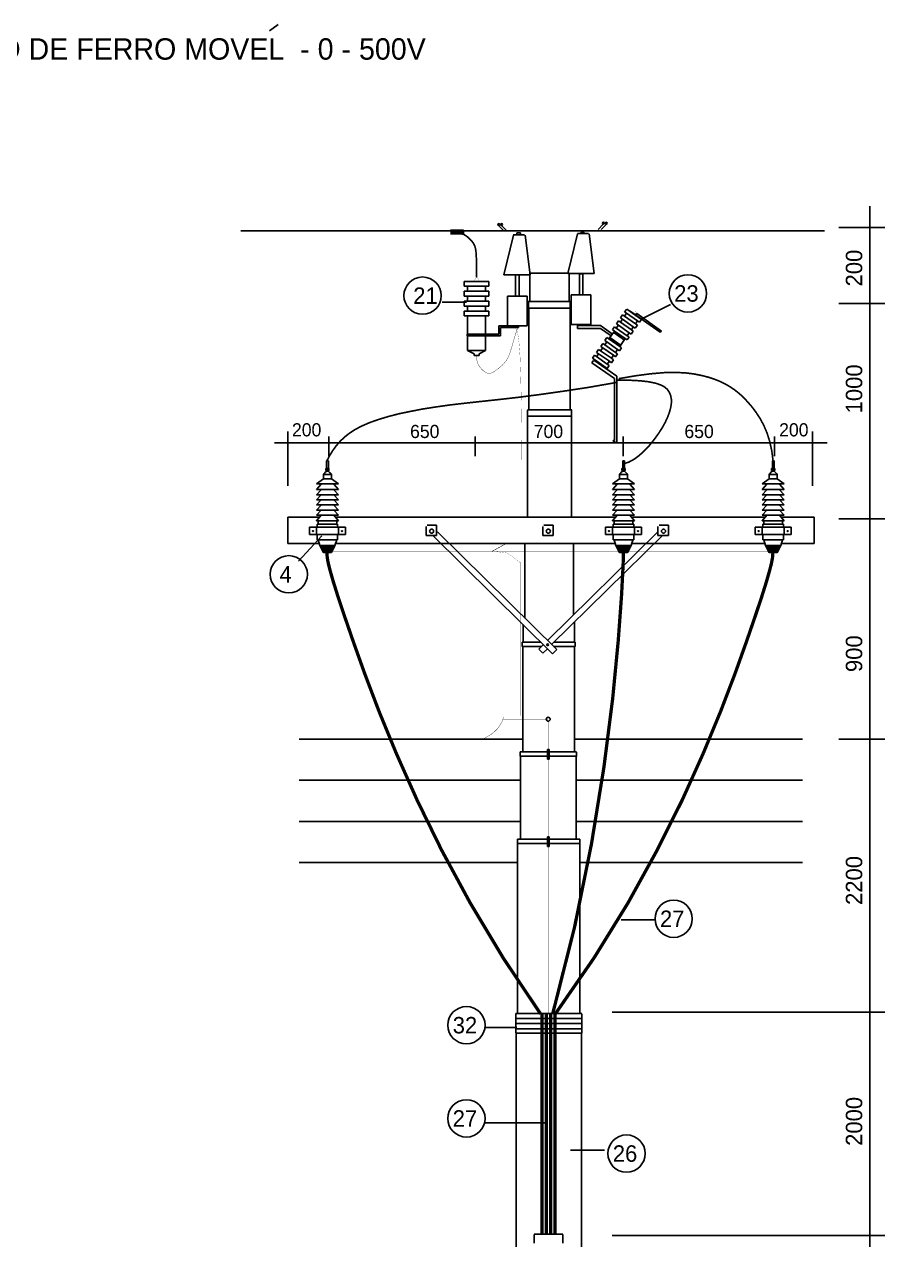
# Model space of a CAD drawing. Extents: x 0.013 to 0.842, y 0.009 to 0.544.
# Drawn here: x 0.3046 to 0.383, y 0.2001 to 0.3109 of the extents above; entities that cross this region are included whole.
import ezdxf

# ---------------------------------------------------------------- set-up
doc = ezdxf.new("R2010")
doc.units = 0
doc.header["$LTSCALE"] = 250
doc.header["$MEASUREMENT"] = 0
doc.linetypes.add('DASHDOT', pattern=[1, 0.5, -0.25, 0, -0.25])
doc.layers.add('DETALHES-DIVERSOS', color=7, linetype='CONTINUOUS')
doc.styles.add('ROMANS', font='TXT', dxfattribs={"height": 100})

# ---------------------------------------------------------------- blocks, each defined once
blk = doc.blocks.new('MUFLA')
at = {"layer": 'DETALHES-DIVERSOS'}
for p, q in [((76551, 92266), (76595, 92266)), ((76551, 92242), (76551, 92266)), ((76595, 92242), (76551, 92242)), ((76563, 92370), (76563, 92266)), ((76587, 92370), (76563, 92370)), ((76563, 92266), (76587, 92266)), ((76563, 92242), (76563, 92231)), ((76568, 92242), (76568, 92266)), ((76582, 92242), (76582, 92266)), ((76587, 92266), (76587, 92370)), ((76587, 92231), (76587, 92242)), ((76595, 92266), (76595, 92242)), ((76520, 92129), (76425, 92058)), ((76520, 92187), (76520, 92129)), ((76520, 92186), (76628, 92186)), ((76520, 92129), (76628, 92129)), ((76563, 92231), (76587, 92231)), ((76628, 92185), (76628, 92129)), ((76628, 92129), (76724, 92058)), ((76724, 92058), (76425, 92058)), ((76488, 92057), (76425, 91982)), ((76425, 91982), (76724, 91982)), ((76487, 91981), (76425, 91911)), ((76724, 91911), (76425, 91911)), ((76661, 92057), (76724, 91982)), ((76661, 91981), (76724, 91911)), ((76487, 91911), (76425, 91843)), ((76488, 91843), (76425, 91775)), ((76425, 91843), (76724, 91843)), ((76724, 91775), (76425, 91775)), ((76487, 91774), (76425, 91706)), ((76660, 91843), (76724, 91775)), ((76661, 91911), (76724, 91843)), ((76661, 91774), (76724, 91706)), ((76487, 91706), (76425, 91638)), ((76425, 91706), (76724, 91706)), ((76489, 91638), (76425, 91562)), ((76724, 91638), (76425, 91638)), ((76660, 91638), (76724, 91562)), ((76661, 91706), (76724, 91638)), ((76819, 91473), (76330, 91473)), ((76330, 91473), (76330, 91377)), ((76425, 91562), (76425, 91563)), ((76425, 91562), (76724, 91562)), ((76425, 91377), (76425, 91473)), ((76435, 91515), (76435, 91474)), ((76435, 91514), (76712, 91514)), ((76449, 91514), (76449, 91562)), ((76700, 91514), (76700, 91562)), ((76712, 91514), (76712, 91474)), ((76724, 91562), (76724, 91562)), ((76724, 91473), (76724, 91377)), ((76819, 91377), (76819, 91473)), ((76330, 91377), (76819, 91377)), ((76435, 91377), (76435, 91302)), ((76712, 91302), (76435, 91302)), ((76472, 91226), (76449, 91302)), ((76676, 91226), (76700, 91302)), ((76712, 91377), (76712, 91302)), ((76472, 91226), (76676, 91226)), ((76520, 91131), (76472, 91226)), ((76481, 91208), (76666, 91208)), ((76490, 91190), (76659, 91190)), ((76499, 91172), (76650, 91172)), ((76506, 91155), (76641, 91155)), ((76517, 91137), (76631, 91137)), ((76628, 91131), (76520, 91131)), ((76628, 91131), (76676, 91226))]:
    blk.add_line(p, q, dxfattribs=at)
for points in [[(76519, 92187), (76526, 92193), (76537, 92204), (76539, 92215), (76553, 92224), (76567, 92231), (76567, 92231)], [(76585, 92231), (76586, 92231), (76595, 92224), (76604, 92215), (76614, 92204), (76624, 92193), (76630, 92187)]]:
    blk.add_lwpolyline(points, dxfattribs=at)
for points in [[(76378, 91427, 0.065242), (76375, 91427, 0.078006), (76373, 91426, 0.107177), (76372, 91424, 0.143912), (76371, 91423, 0.143912), (76372, 91421, 0.107177), (76373, 91420, 0.078006), (76375, 91419, 0.065242), (76378, 91418, 0.065242), (76381, 91419, 0.078006), (76383, 91420, 0.107177), (76384, 91421, 0.143912), (76385, 91423, 0.143912), (76384, 91424, 0.107177), (76383, 91426, 0.078006), (76381, 91427, 0.065242)], [(76770, 91427, 0.065242), (76767, 91427, 0.078006), (76765, 91426, 0.107177), (76763, 91424, 0.143912), (76763, 91423, 0.143912), (76763, 91421, 0.107177), (76765, 91420, 0.078006), (76767, 91419, 0.065242), (76770, 91418, 0.065242), (76772, 91419, 0.078006), (76774, 91420, 0.107177), (76776, 91421, 0.143912), (76776, 91423, 0.143912), (76776, 91424, 0.107177), (76774, 91426, 0.078006), (76772, 91427, 0.065242)]]:
    blk.add_lwpolyline(points, format="xyb", close=True, dxfattribs=at)

msp = doc.modelspace()

# ---------------------------------------------------------------- linework, layer by layer
at = {"layer": 'DETALHES-DIVERSOS'}
for p, q in [((0.32694, 0.31033), (0.32774, 0.31093)), ((0.3817, 0.29437), (0.3817, 0.13462)), ((0.34784, 0.29259), (0.34827, 0.29215)), ((0.34811, 0.29259), (0.34855, 0.29215)), ((0.35738, 0.29271), (0.35691, 0.29224)), ((0.35767, 0.29271), (0.35719, 0.29224)), ((0.3492, 0.2917), (0.3483, 0.2881)), ((0.34916, 0.29174), (0.35021, 0.29174)), ((0.3495, 0.29194), (0.34983, 0.29194)), ((0.3495, 0.29175), (0.3495, 0.29194)), ((0.34983, 0.29194), (0.34983, 0.29173)), ((0.35025, 0.2917), (0.3507, 0.2881)), ((0.35504, 0.29182), (0.35414, 0.28822)), ((0.35502, 0.29185), (0.35604, 0.29185)), ((0.35534, 0.29196), (0.35563, 0.29196)), ((0.35534, 0.29185), (0.35534, 0.29196)), ((0.35536, 0.29185), (0.35536, 0.29192)), ((0.35563, 0.29196), (0.35563, 0.29185)), ((0.35609, 0.29182), (0.35654, 0.28822)), ((0.37885, 0.29242), (0.38305, 0.29242)), ((0.3483, 0.2881), (0.3507, 0.2881)), ((0.3495, 0.2881), (0.3483, 0.2881)), ((0.34939, 0.28809), (0.3497, 0.28809)), ((0.34939, 0.28614), (0.34939, 0.28809)), ((0.3497, 0.28809), (0.3497, 0.28614)), ((0.35069, 0.28824), (0.35426, 0.28824)), ((0.35069, 0.28566), (0.35069, 0.28823)), ((0.35534, 0.28822), (0.35414, 0.28822)), ((0.35414, 0.28822), (0.35654, 0.28822)), ((0.35426, 0.28566), (0.35426, 0.28823)), ((0.35522, 0.28626), (0.35522, 0.2882)), ((0.35522, 0.2882), (0.35553, 0.2882)), ((0.35553, 0.2882), (0.35553, 0.28626)), ((0.3447, 0.2875), (0.34695, 0.2875)), ((0.3447, 0.2875), (0.3447, 0.28705)), ((0.345, 0.2875), (0.3447, 0.2875)), ((0.3447, 0.28705), (0.345, 0.28705)), ((0.345, 0.2875), (0.34665, 0.2875)), ((0.345, 0.2866), (0.345, 0.28705)), ((0.345, 0.28705), (0.34665, 0.28705)), ((0.34665, 0.2875), (0.34695, 0.2875)), ((0.34665, 0.28705), (0.34665, 0.2866)), ((0.34695, 0.28705), (0.34665, 0.28705)), ((0.34695, 0.2875), (0.34695, 0.28705)), ((0.345, 0.2866), (0.3447, 0.2866)), ((0.3447, 0.2866), (0.3447, 0.28615)), ((0.3447, 0.28615), (0.345, 0.28615)), ((0.345, 0.2866), (0.34665, 0.2866)), ((0.345, 0.2857), (0.345, 0.28615)), ((0.345, 0.28615), (0.34665, 0.28615)), ((0.34665, 0.2866), (0.34695, 0.2866)), ((0.34665, 0.28615), (0.34665, 0.2857)), ((0.34695, 0.28615), (0.34665, 0.28615)), ((0.34695, 0.2866), (0.34695, 0.28615)), ((0.34865, 0.28615), (0.34865, 0.28345)), ((0.35045, 0.28615), (0.34865, 0.28615)), ((0.35045, 0.28345), (0.35045, 0.28615)), ((0.35624, 0.28627), (0.35444, 0.28627)), ((0.35444, 0.28627), (0.35444, 0.28357)), ((0.35624, 0.28357), (0.35624, 0.28627)), ((0.3427, 0.2856), (0.3449, 0.2856)), ((0.3447, 0.2857), (0.3447, 0.28525)), ((0.345, 0.2857), (0.3447, 0.2857)), ((0.3447, 0.28525), (0.345, 0.28525)), ((0.3447, 0.2848), (0.3447, 0.28435)), ((0.345, 0.2848), (0.3447, 0.2848)), ((0.345, 0.2857), (0.34665, 0.2857)), ((0.345, 0.2848), (0.345, 0.28525)), ((0.345, 0.28525), (0.34665, 0.28525)), ((0.345, 0.2848), (0.34665, 0.2848)), ((0.34665, 0.2857), (0.34695, 0.2857)), ((0.34665, 0.28525), (0.34665, 0.2848)), ((0.34695, 0.28525), (0.34665, 0.28525)), ((0.34665, 0.2848), (0.34695, 0.2848)), ((0.34695, 0.2857), (0.34695, 0.28525)), ((0.34695, 0.2848), (0.34695, 0.28435)), ((0.34865, 0.28555), (0.34865, 0.28495)), ((0.35055, 0.28567), (0.35053, 0.28567)), ((0.35055, 0.28507), (0.35055, 0.28567)), ((0.35055, 0.28567), (0.35436, 0.28567)), ((0.35436, 0.28507), (0.35055, 0.28507)), ((0.35058, 0.28507), (0.35058, 0.27577)), ((0.35435, 0.28507), (0.35435, 0.27577)), ((0.35436, 0.28554), (0.35436, 0.28567)), ((0.35436, 0.28507), (0.35436, 0.28554)), ((0.35444, 0.28567), (0.35444, 0.28507)), ((0.35952, 0.28498), (0.35933, 0.28471)), ((0.3597, 0.28486), (0.35952, 0.28498)), ((0.35952, 0.28498), (0.36087, 0.28404)), ((0.3597, 0.28486), (0.36069, 0.28417)), ((0.35983, 0.28477), (0.36258, 0.28287)), ((0.3635, 0.2854), (0.3609, 0.2841)), ((0.37885, 0.28548), (0.38305, 0.28548)), ((0.3447, 0.28435), (0.345, 0.28435)), ((0.345, 0.28435), (0.34665, 0.28435)), ((0.345, 0.2812), (0.345, 0.28435)), ((0.34665, 0.28435), (0.34665, 0.2827)), ((0.34695, 0.28435), (0.34665, 0.28435)), ((0.35877, 0.2839), (0.35858, 0.28363)), ((0.35858, 0.28363), (0.35876, 0.28351)), ((0.35895, 0.28378), (0.35877, 0.2839)), ((0.35895, 0.28378), (0.35914, 0.28405)), ((0.35895, 0.28378), (0.35994, 0.28309)), ((0.35914, 0.28444), (0.35896, 0.28417)), ((0.35896, 0.28417), (0.35914, 0.28405)), ((0.35932, 0.28432), (0.35914, 0.28444)), ((0.35914, 0.28405), (0.36012, 0.28336)), ((0.35932, 0.28432), (0.35951, 0.28459)), ((0.35932, 0.28432), (0.36031, 0.28363)), ((0.35933, 0.28471), (0.35951, 0.28459)), ((0.35951, 0.28459), (0.3605, 0.2839)), ((0.36043, 0.28457), (0.36029, 0.28447)), ((0.3605, 0.2839), (0.36031, 0.28363)), ((0.36031, 0.28363), (0.36049, 0.28351)), ((0.36268, 0.28297), (0.36043, 0.28457)), ((0.36068, 0.28377), (0.3605, 0.2839)), ((0.36087, 0.28404), (0.36068, 0.28377)), ((0.36069, 0.28417), (0.36087, 0.28404)), ((0.34497, 0.2827), (0.34497, 0.28255)), ((0.345, 0.2827), (0.34497, 0.2827)), ((0.34497, 0.28255), (0.345, 0.28255)), ((0.345, 0.2827), (0.34785, 0.2827)), ((0.345, 0.28255), (0.348, 0.28255)), ((0.34665, 0.28255), (0.34665, 0.2812)), ((0.34785, 0.28345), (0.34785, 0.2827)), ((0.34785, 0.28345), (0.34965, 0.28345)), ((0.348, 0.2833), (0.348, 0.28255)), ((0.348, 0.2833), (0.34965, 0.2833)), ((0.34865, 0.28345), (0.35045, 0.28345)), ((0.34965, 0.2833), (0.34965, 0.28345)), ((0.35444, 0.28357), (0.35624, 0.28357)), ((0.35502, 0.28347), (0.35502, 0.2832)), ((0.35712, 0.28347), (0.35502, 0.28347)), ((0.35502, 0.2832), (0.35713, 0.2832)), ((0.35712, 0.28347), (0.35822, 0.28269)), ((0.35713, 0.2832), (0.35809, 0.28253)), ((0.35789, 0.28225), (0.35839, 0.28297)), ((0.3584, 0.28336), (0.35821, 0.2831)), ((0.35821, 0.2831), (0.35839, 0.28297)), ((0.35829, 0.28287), (0.35931, 0.28215)), ((0.35839, 0.28297), (0.35937, 0.28228)), ((0.35857, 0.28324), (0.3584, 0.28336)), ((0.35857, 0.28324), (0.35876, 0.28351)), ((0.35857, 0.28324), (0.35956, 0.28255)), ((0.35876, 0.28351), (0.35975, 0.28282)), ((0.35975, 0.28282), (0.35956, 0.28255)), ((0.35956, 0.28255), (0.35974, 0.28243)), ((0.35993, 0.2827), (0.35975, 0.28282)), ((0.36012, 0.28297), (0.35993, 0.2827)), ((0.36012, 0.28336), (0.35994, 0.28309)), ((0.35994, 0.28309), (0.36012, 0.28297)), ((0.3603, 0.28324), (0.36012, 0.28336)), ((0.36049, 0.28351), (0.3603, 0.28324)), ((0.36258, 0.28287), (0.36268, 0.28297)), ((0.35733, 0.28144), (0.35714, 0.28118)), ((0.35715, 0.28157), (0.35733, 0.28184)), ((0.35733, 0.28144), (0.35715, 0.28157)), ((0.35733, 0.28184), (0.35751, 0.28171)), ((0.35733, 0.28144), (0.35831, 0.28076)), ((0.3577, 0.28198), (0.35751, 0.28171)), ((0.35751, 0.28171), (0.3585, 0.28103)), ((0.35752, 0.28211), (0.35771, 0.28238)), ((0.3577, 0.28198), (0.35752, 0.28211)), ((0.3577, 0.28198), (0.35768, 0.282)), ((0.3577, 0.28198), (0.35869, 0.2813)), ((0.35771, 0.28238), (0.35789, 0.28225)), ((0.35789, 0.28225), (0.35888, 0.28157)), ((0.35799, 0.28237), (0.35893, 0.28171)), ((0.35887, 0.28117), (0.35905, 0.28144)), ((0.35937, 0.28228), (0.35888, 0.28157)), ((0.35905, 0.28144), (0.35888, 0.28157)), ((0.35955, 0.28216), (0.35937, 0.28228)), ((0.35974, 0.28243), (0.35955, 0.28216)), ((0.3456, 0.2809), (0.345, 0.2812)), ((0.345, 0.2812), (0.34665, 0.2812)), ((0.3456, 0.28075), (0.3456, 0.2809)), ((0.34605, 0.28075), (0.3456, 0.28075)), ((0.34605, 0.2809), (0.34665, 0.2812)), ((0.34605, 0.28075), (0.34605, 0.2809)), ((0.35635, 0.28008), (0.3565, 0.2803)), ((0.3564, 0.28049), (0.35658, 0.28076)), ((0.3564, 0.28049), (0.35774, 0.27956)), ((0.35658, 0.28037), (0.3564, 0.28049)), ((0.35651, 0.28031), (0.35863, 0.27885)), ((0.35658, 0.28076), (0.35676, 0.28064)), ((0.35658, 0.28037), (0.35756, 0.27968)), ((0.35695, 0.28091), (0.35676, 0.28063)), ((0.35676, 0.28064), (0.35775, 0.27995)), ((0.35677, 0.28103), (0.35696, 0.2813)), ((0.35695, 0.28091), (0.35677, 0.28103)), ((0.35695, 0.28091), (0.35794, 0.28022)), ((0.35696, 0.2813), (0.35714, 0.28118)), ((0.35714, 0.28118), (0.35813, 0.28049)), ((0.35812, 0.28009), (0.35831, 0.28036)), ((0.35831, 0.28076), (0.35813, 0.28049)), ((0.35831, 0.28036), (0.35813, 0.28049)), ((0.35831, 0.28076), (0.35849, 0.28063)), ((0.35849, 0.28063), (0.35868, 0.2809)), ((0.35869, 0.2813), (0.3585, 0.28103)), ((0.35868, 0.2809), (0.3585, 0.28103)), ((0.35869, 0.2813), (0.35887, 0.28117)), ((0.3584, 0.27865), (0.35635, 0.28008)), ((0.35756, 0.27968), (0.35774, 0.27956)), ((0.35774, 0.27956), (0.35793, 0.27982)), ((0.35775, 0.27995), (0.35794, 0.28022)), ((0.35793, 0.27982), (0.35775, 0.27995)), ((0.35794, 0.28022), (0.35812, 0.28009)), ((0.3584, 0.27301), (0.3584, 0.27865)), ((0.35863, 0.27885), (0.35863, 0.2728)), ((0.35452, 0.27579), (0.35048, 0.27579)), ((0.35048, 0.26599), (0.35048, 0.27577)), ((0.35452, 0.2752), (0.35048, 0.2752)), ((0.35447, 0.26599), (0.35447, 0.2758)), ((0.3286, 0.26887), (0.3286, 0.27382)), ((0.37645, 0.26887), (0.37645, 0.27382)), ((0.3274, 0.27277), (0.3778, 0.27277)), ((0.33235, 0.27157), (0.33235, 0.27337)), ((0.3457, 0.27157), (0.3457, 0.27337)), ((0.35828, 0.27301), (0.3584, 0.27301)), ((0.35828, 0.27293), (0.35828, 0.27301)), ((0.3584, 0.27293), (0.35828, 0.27293)), ((0.3584, 0.2728), (0.3584, 0.27292)), ((0.35863, 0.2728), (0.3584, 0.2728)), ((0.3592, 0.27157), (0.3592, 0.27337)), ((0.373, 0.27157), (0.373, 0.27337)), ((0.3286, 0.26362), (0.3286, 0.26602)), ((0.3286, 0.26602), (0.33147, 0.26602)), ((0.33294, 0.26602), (0.34658, 0.26602)), ((0.34646, 0.26602), (0.35855, 0.26602)), ((0.35991, 0.26602), (0.37037, 0.26602)), ((0.37041, 0.26602), (0.37216, 0.26602)), ((0.37359, 0.26602), (0.3766, 0.26602)), ((0.3766, 0.26602), (0.3766, 0.26362)), ((0.34122, 0.26517), (0.34122, 0.26433)), ((0.34217, 0.26529), (0.34132, 0.26529)), ((0.34217, 0.26433), (0.34217, 0.26529)), ((0.35187, 0.26517), (0.35187, 0.26433)), ((0.35282, 0.26529), (0.35197, 0.26529)), ((0.35282, 0.26433), (0.35282, 0.26529)), ((0.36237, 0.26517), (0.36237, 0.26433)), ((0.36332, 0.26529), (0.36247, 0.26529)), ((0.36332, 0.26433), (0.36332, 0.26529)), ((0.37885, 0.26587), (0.38305, 0.26587)), ((0.3296, 0.262), (0.3317, 0.2643)), ((0.34122, 0.26433), (0.34217, 0.26433)), ((0.35274, 0.25356), (0.3418, 0.26437)), ((0.35313, 0.25394), (0.34225, 0.26467)), ((0.35187, 0.26433), (0.35282, 0.26433)), ((0.35229, 0.25476), (0.36235, 0.26467)), ((0.35267, 0.25439), (0.3628, 0.26437)), ((0.36237, 0.26433), (0.36332, 0.26433)), ((0.33148, 0.26362), (0.3286, 0.26362)), ((0.3466, 0.26362), (0.33295, 0.26362)), ((0.35849, 0.26362), (0.34646, 0.26362)), ((0.35024, 0.2568), (0.35024, 0.26361)), ((0.35468, 0.25714), (0.35468, 0.26361)), ((0.37214, 0.26362), (0.36001, 0.26362)), ((0.3766, 0.26362), (0.37361, 0.26362)), ((0.35007, 0.2546), (0.35007, 0.25621)), ((0.35477, 0.2546), (0.35477, 0.25646)), ((0.34999, 0.25461), (0.35167, 0.25461)), ((0.34999, 0.25421), (0.34999, 0.25461)), ((0.35175, 0.25421), (0.34999, 0.25421)), ((0.35005, 0.24463), (0.35005, 0.25421)), ((0.3515, 0.25398), (0.35191, 0.25438)), ((0.35187, 0.2536), (0.3515, 0.25398)), ((0.35187, 0.2536), (0.35228, 0.25401)), ((0.35274, 0.25356), (0.35313, 0.25394)), ((0.35481, 0.25421), (0.35284, 0.25421)), ((0.35291, 0.25461), (0.35481, 0.25461)), ((0.35476, 0.24463), (0.35476, 0.25421)), ((0.35481, 0.25421), (0.35481, 0.25461)), ((0.32965, 0.24577), (0.34998, 0.24577)), ((0.35482, 0.24577), (0.37555, 0.24577)), ((0.37885, 0.24577), (0.38305, 0.24577)), ((0.34981, 0.24422), (0.34981, 0.24462)), ((0.34981, 0.24462), (0.3523, 0.24462)), ((0.35229, 0.24422), (0.34981, 0.24422)), ((0.34983, 0.23666), (0.34983, 0.24423)), ((0.35229, 0.24482), (0.35246, 0.24482)), ((0.35229, 0.24402), (0.35229, 0.24482)), ((0.35229, 0.24395), (0.35229, 0.24426)), ((0.35246, 0.24395), (0.35229, 0.24395)), ((0.35246, 0.24482), (0.35246, 0.24395)), ((0.35246, 0.24462), (0.35494, 0.24462)), ((0.35491, 0.24422), (0.35246, 0.24422)), ((0.35492, 0.23666), (0.35492, 0.24423)), ((0.35494, 0.24419), (0.35494, 0.2446)), ((0.32965, 0.24202), (0.34978, 0.24202)), ((0.35499, 0.24202), (0.37555, 0.24202)), ((0.32965, 0.23827), (0.34981, 0.23827)), ((0.35499, 0.23827), (0.37555, 0.23827)), ((0.34955, 0.23667), (0.3523, 0.23667)), ((0.34955, 0.23627), (0.34955, 0.23667)), ((0.35229, 0.23627), (0.34955, 0.23627)), ((0.34957, 0.22074), (0.34957, 0.23627)), ((0.35229, 0.23607), (0.35229, 0.23687)), ((0.35229, 0.23687), (0.35246, 0.23687)), ((0.35229, 0.236), (0.35229, 0.23631)), ((0.35246, 0.236), (0.35229, 0.236)), ((0.35246, 0.23687), (0.35246, 0.236)), ((0.35246, 0.23667), (0.35523, 0.23667)), ((0.35522, 0.23627), (0.35246, 0.23627)), ((0.35523, 0.23627), (0.35523, 0.23667)), ((0.35523, 0.22074), (0.35523, 0.23627)), ((0.32965, 0.23452), (0.34957, 0.23452)), ((0.35522, 0.23452), (0.37555, 0.23452)), ((0.3621, 0.2293), (0.359, 0.2293)), ((0.35543, 0.22077), (0.3494, 0.22078)), ((0.34941, 0.21901), (0.34941, 0.22077)), ((0.35542, 0.21897), (0.35542, 0.22075)), ((0.35819, 0.22088), (0.38305, 0.22088)), ((0.3466, 0.2195), (0.3495, 0.2195)), ((0.3494, 0.2203), (0.35542, 0.2203)), ((0.3494, 0.21984), (0.35542, 0.21984)), ((0.3494, 0.21936), (0.35542, 0.21936)), ((0.3494, 0.21898), (0.35542, 0.21898)), ((0.34943, 0.19876), (0.34943, 0.21899)), ((0.3554, 0.19876), (0.3554, 0.21899)), ((0.3466, 0.2108), (0.3522, 0.2108)), ((0.3575, 0.2083), (0.3544, 0.2083)), ((0.35107, 0.20064), (0.35369, 0.20064)), ((0.35107, 0.20063), (0.35107, 0.19982)), ((0.35369, 0.19982), (0.35369, 0.20063)), ((0.35819, 0.20054), (0.38305, 0.20054))]:
    msp.add_line(p, q, dxfattribs=at)
for points, const_width in [([(0.32432, 0.29212), (0.37757, 0.29212)], 0.00015), ([(0.34449, 0.29183), (0.34422, 0.29183), (0.34387, 0.29183), (0.34351, 0.29183), (0.34351, 0.29195), (0.34351, 0.29215), (0.34351, 0.29218), (0.34367, 0.29218), (0.34389, 0.29218), (0.34423, 0.29218), (0.34466, 0.29218)], 0.00015), ([(0.34456, 0.29203), (0.34456, 0.29188), (0.34427, 0.29196), (0.34398, 0.29195), (0.34366, 0.29196), (0.34358, 0.29195)], 0.0003), ([(0.34582, 0.28787), (0.34582, 0.28837), (0.34582, 0.28881), (0.34581, 0.28918), (0.34581, 0.2895), (0.3458, 0.28977), (0.34579, 0.28999), (0.34577, 0.29019), (0.34575, 0.29036), (0.34572, 0.29051), (0.34569, 0.29064), (0.34564, 0.29077), (0.34559, 0.29088), (0.34553, 0.29098), (0.34546, 0.29108), (0.34538, 0.29118), (0.34528, 0.29128), (0.34518, 0.29139), (0.34507, 0.29149), (0.34495, 0.29159), (0.34482, 0.29168), (0.34469, 0.29176), (0.34456, 0.29182), (0.34442, 0.29185), (0.3443, 0.29187)], 0.00015), ([(0.3456, 0.2875), (0.34567, 0.28765), (0.34573, 0.28776), (0.34579, 0.28783), (0.34585, 0.28785), (0.3459, 0.28783), (0.34596, 0.28776), (0.34601, 0.28765), (0.34605, 0.2875)], 0.000015), ([(0.36006, 0.28461), (0.36016, 0.28467), (0.36024, 0.28471), (0.36031, 0.28473), (0.36035, 0.28472), (0.36037, 0.28468), (0.36038, 0.28462), (0.36036, 0.28453), (0.36033, 0.28442)], 0.0000109), ([(0.34582, 0.28076), (0.34582, 0.28058), (0.34584, 0.28042), (0.34586, 0.28028), (0.34589, 0.28016), (0.34593, 0.28004), (0.34597, 0.27994), (0.34603, 0.27984), (0.34609, 0.27975), (0.34615, 0.27966), (0.34622, 0.27958), (0.34629, 0.2795), (0.34637, 0.27942), (0.34644, 0.27935), (0.34652, 0.27929), (0.3466, 0.27924), (0.34667, 0.2792), (0.34675, 0.27916), (0.34682, 0.27914), (0.34689, 0.27912), (0.34695, 0.27911), (0.34702, 0.27912), (0.34708, 0.27912), (0.34715, 0.27914), (0.34721, 0.27916), (0.34728, 0.27919), (0.34735, 0.27923), (0.34742, 0.27927), (0.34749, 0.27932), (0.34757, 0.27937), (0.34765, 0.27944), (0.34775, 0.27951), (0.34785, 0.27959), (0.34795, 0.27967), (0.34807, 0.27977), (0.34819, 0.27988), (0.3483, 0.28), (0.34842, 0.28014), (0.34854, 0.28029), (0.34865, 0.28047), (0.34875, 0.28067), (0.34884, 0.28089), (0.34892, 0.28115), (0.34901, 0.28143), (0.3491, 0.28174), (0.3492, 0.28209), (0.34931, 0.28247), (0.34945, 0.2829), (0.34961, 0.28337)], 0.00003), ([(0.37287, 0.2711), (0.37275, 0.27205), (0.37256, 0.2729), (0.37232, 0.27367), (0.37202, 0.27437), (0.37169, 0.27499), (0.37133, 0.27554), (0.37096, 0.27604), (0.37057, 0.27649), (0.37019, 0.2769), (0.3698, 0.27726), (0.3694, 0.27758), (0.36898, 0.27787), (0.36854, 0.27813), (0.36806, 0.27837), (0.36755, 0.27857), (0.36698, 0.27876), (0.36636, 0.27892), (0.36566, 0.27906), (0.36487, 0.27916), (0.36397, 0.2792), (0.36292, 0.27918), (0.36173, 0.27908), (0.36035, 0.2789), (0.35879, 0.27863)], 0.00015), ([(0.33215, 0.2711), (0.33241, 0.27159), (0.33269, 0.27205), (0.333, 0.27248), (0.33335, 0.27289), (0.33375, 0.27328), (0.33422, 0.27365), (0.33475, 0.274), (0.33537, 0.27432), (0.33608, 0.27463), (0.33688, 0.27491), (0.33777, 0.27518), (0.33874, 0.27543), (0.3398, 0.27565), (0.34094, 0.27587), (0.34215, 0.27606), (0.34344, 0.27624), (0.34481, 0.2764), (0.34628, 0.27656), (0.34787, 0.27673), (0.34962, 0.27693), (0.35155, 0.27718), (0.35368, 0.27748), (0.35604, 0.27784), (0.35867, 0.2783)], 0.00015), ([(0.35925, 0.27088), (0.35972, 0.27103), (0.3602, 0.27129), (0.36068, 0.27165), (0.36115, 0.27208), (0.3616, 0.27256), (0.36202, 0.27308), (0.36241, 0.27362), (0.36275, 0.27414), (0.36303, 0.27465), (0.36325, 0.27513), (0.36342, 0.27558), (0.36353, 0.276), (0.36359, 0.27639), (0.36359, 0.27675), (0.36353, 0.27708), (0.36341, 0.27738), (0.36324, 0.27764), (0.36298, 0.27787), (0.36262, 0.27806), (0.36215, 0.27822), (0.36152, 0.27835), (0.36073, 0.27844), (0.35975, 0.27849), (0.35857, 0.27851)], 0.00015), ([(0.33217, 0.26287), (0.33218, 0.26262), (0.33221, 0.26229), (0.3323, 0.26181), (0.33248, 0.2611), (0.33277, 0.26009), (0.3332, 0.25872), (0.33381, 0.2569), (0.33461, 0.25458), (0.33564, 0.2517), (0.33693, 0.2483), (0.33851, 0.24446), (0.3404, 0.24022), (0.34263, 0.23567), (0.34524, 0.23085), (0.34824, 0.22585), (0.35167, 0.22072)], 0.0003), ([(0.34855, 0.26362), (0.3472, 0.26287)], 0.000045), ([(0.35922, 0.26278), (0.35919, 0.26166), (0.35905, 0.25892), (0.35875, 0.2548), (0.35824, 0.24949), (0.35744, 0.24322), (0.3563, 0.2362), (0.35476, 0.22863), (0.35277, 0.22075)], 0.0003), ([(0.37285, 0.26287), (0.37284, 0.26262), (0.37281, 0.26229), (0.37272, 0.26181), (0.37254, 0.2611), (0.37225, 0.26009), (0.37182, 0.25872), (0.37121, 0.2569), (0.37041, 0.25458), (0.36938, 0.2517), (0.36808, 0.2483), (0.36649, 0.24446), (0.36458, 0.24022), (0.3623, 0.23567), (0.35964, 0.23085), (0.35655, 0.22585), (0.353, 0.22072)], 0.0003), ([(0.35178, 0.20063), (0.35178, 0.22072)], 0.0003), ([(0.3522, 0.20063), (0.3522, 0.22072)], 0.0003), ([(0.35258, 0.20063), (0.35258, 0.22072)], 0.0003), ([(0.35298, 0.20063), (0.35298, 0.22072)], 0.0003)]:
    msp.add_lwpolyline(points, dxfattribs=dict(at, const_width=const_width))
at = {"layer": 'DETALHES-DIVERSOS', "linetype": 'DASHDOT'}
for points, const_width in [([(0.34937, 0.28327), (0.34948, 0.28307), (0.34959, 0.2827), (0.34969, 0.28197), (0.34979, 0.28068), (0.34986, 0.27864), (0.34992, 0.27567), (0.34996, 0.27158), (0.34997, 0.26617)], 0.000015), ([(0.33228, 0.26289), (0.34563, 0.26289), (0.35917, 0.26289), (0.37303, 0.26289)], 0.00003), ([(0.3498, 0.26186), (0.34941, 0.26218), (0.34862, 0.26274), (0.34738, 0.26289), (0.34727, 0.26289)], 0.000015), ([(0.34981, 0.26193), (0.34981, 0.2479)], 0.00003), ([(0.34829, 0.2478), (0.34815, 0.24737), (0.34794, 0.247), (0.3477, 0.24669), (0.34743, 0.24643), (0.34715, 0.24621), (0.34686, 0.24603), (0.34659, 0.24588), (0.34634, 0.24575)], 0.00003), ([(0.34823, 0.24759), (0.35231, 0.24759)], 0.00003), ([(0.35236, 0.24746), (0.35236, 0.22077)], 0.00003)]:
    msp.add_lwpolyline(points, dxfattribs=dict(at, const_width=const_width))
at = {"layer": 'DETALHES-DIVERSOS'}
for centre, radius in [((0.34784, 0.29268), 0.0000841), ((0.34811, 0.29268), 0.0000841), ((0.35739, 0.2928), 0.0000841), ((0.35766, 0.2928), 0.0000841), ((0.3651, 0.2864), 0.0017), ((0.3409, 0.2862), 0.0017), ((0.34172, 0.26473), 0.000187), ((0.35237, 0.26473), 0.000187), ((0.36287, 0.26473), 0.000187), ((0.3287, 0.2608), 0.0017), ((0.35231, 0.25438), 0.0000788), ((0.3523, 0.25438), 0.0000432), ((0.35236, 0.24759), 0.000177), ((0.3638, 0.2294), 0.0017), ((0.3449, 0.2197), 0.0017), ((0.3449, 0.2112), 0.0017), ((0.3595, 0.208), 0.0017)]:
    msp.add_circle(centre, radius, dxfattribs=at)

# ---------------------------------------------------------------- block references
at = {"layer": 'DETALHES-DIVERSOS', "xscale": 6.750000000000001e-06, "yscale": 6.750000000000001e-06, "zscale": 6.750000000000001e-06}
for p in [(-0.18465, -0.35236), (-0.15765, -0.35236), (-0.144, -0.35236)]:
    msp.add_blockref('MUFLA', p, dxfattribs=at)

# ---------------------------------------------------------------- texts
at = {"layer": 'DETALHES-DIVERSOS', "style": 'ROMANS'}
for s, height, p in [('VOLTIMETRO DE FERRO MOVEL  - 0 - 500V', 0.00195, (0.28729, 0.30771)), ('21', 0.0015, (0.34005, 0.28545)), ('23', 0.0015, (0.36385, 0.28565)), ('200', 0.0012, (0.32899, 0.27337)), ('650', 0.0012, (0.33976, 0.27322)), ('700', 0.0012, (0.35104, 0.27322)), ('650', 0.0012, (0.36478, 0.27322)), ('200', 0.0012, (0.37342, 0.27337)), ('4', 0.0015, (0.32785, 0.26005)), ('27', 0.0015, (0.36255, 0.22865)), ('32', 0.0015, (0.34365, 0.21895)), ('27', 0.0015, (0.34365, 0.21045)), ('26', 0.0015, (0.35825, 0.20725))]:
    msp.add_text(s, height=height, dxfattribs=at).set_placement(p)
for s, p in [('200', (0.381, 0.28704)), ('1000', (0.381, 0.27547)), ('900', (0.381, 0.25189)), ('2200', (0.381, 0.23066)), ('2000', (0.381, 0.2087))]:
    msp.add_text(s, height=0.0015, rotation=90, dxfattribs=at).set_placement(p)

doc.saveas('drawing.dxf')
